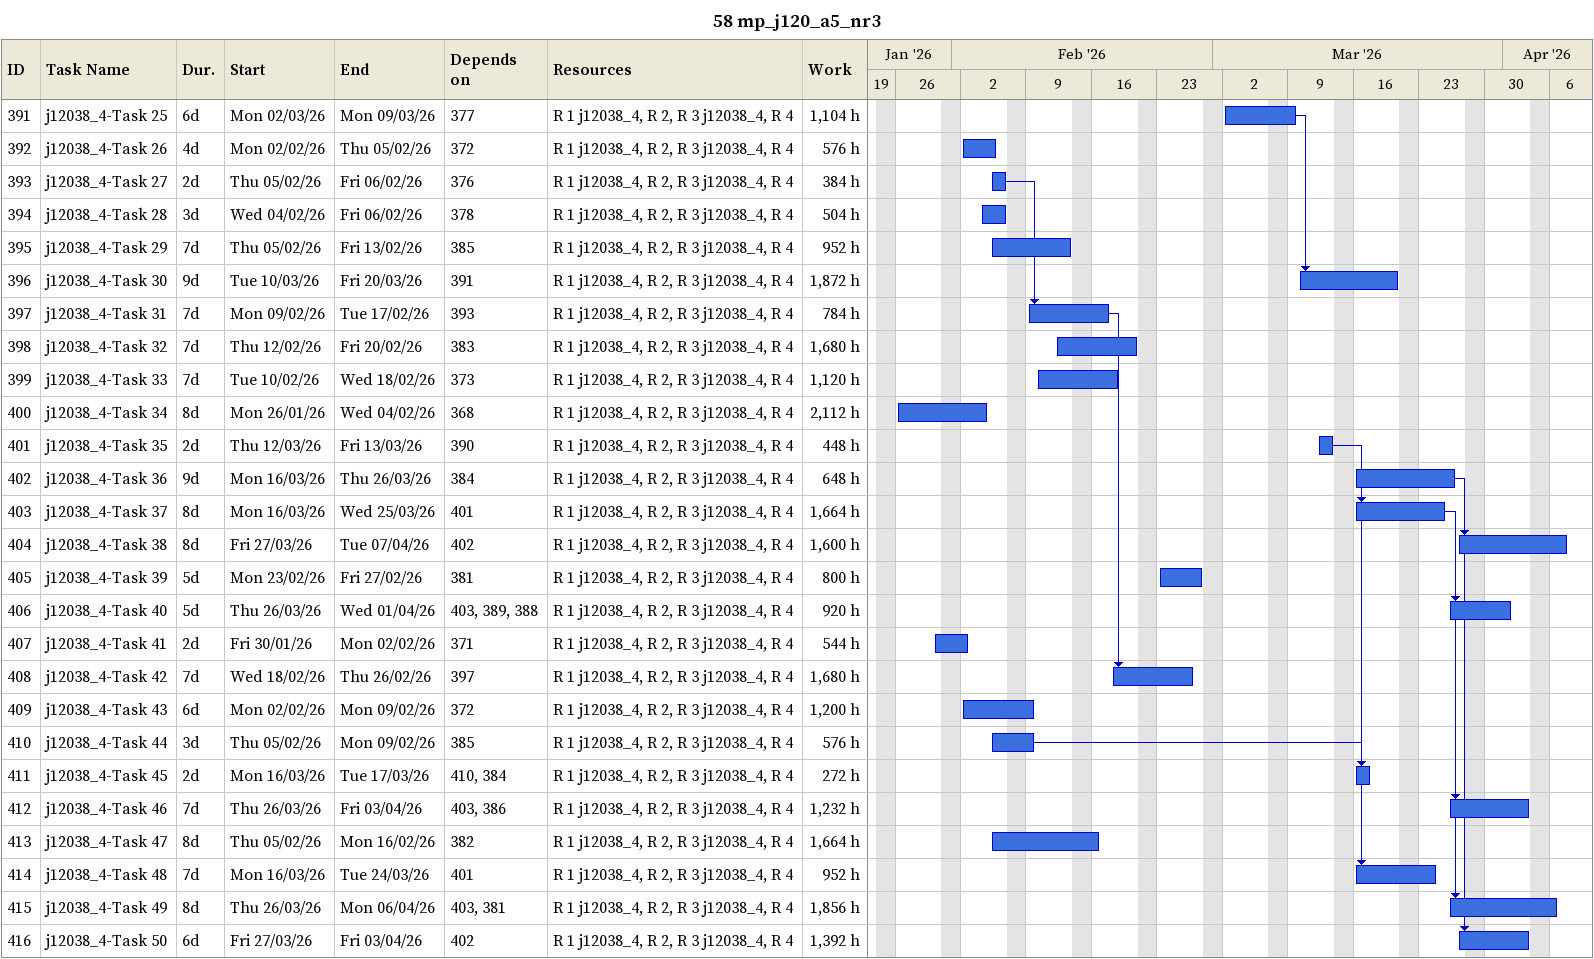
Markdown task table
58 mp_j120_a5_nr3

| ID | Task | Duration | Start | Finish | Predecessors | Resources | Work (h) |
|---|---|---|---|---|---|---|---|
| 391 | j12038_4-Task 25 | 6d | 2026-03-02 | 2026-03-09 | 377 | R 1 j12038_4, R 2, R 3 j12038_4, R 4 | 1104 |
| 392 | j12038_4-Task 26 | 4d | 2026-02-02 | 2026-02-05 | 372 | R 1 j12038_4, R 2, R 3 j12038_4, R 4 | 576 |
| 393 | j12038_4-Task 27 | 2d | 2026-02-05 | 2026-02-06 | 376 | R 1 j12038_4, R 2, R 3 j12038_4, R 4 | 384 |
| 394 | j12038_4-Task 28 | 3d | 2026-02-04 | 2026-02-06 | 378 | R 1 j12038_4, R 2, R 3 j12038_4, R 4 | 504 |
| 395 | j12038_4-Task 29 | 7d | 2026-02-05 | 2026-02-13 | 385 | R 1 j12038_4, R 2, R 3 j12038_4, R 4 | 952 |
| 396 | j12038_4-Task 30 | 9d | 2026-03-10 | 2026-03-20 | 391 | R 1 j12038_4, R 2, R 3 j12038_4, R 4 | 1872 |
| 397 | j12038_4-Task 31 | 7d | 2026-02-09 | 2026-02-17 | 393 | R 1 j12038_4, R 2, R 3 j12038_4, R 4 | 784 |
| 398 | j12038_4-Task 32 | 7d | 2026-02-12 | 2026-02-20 | 383 | R 1 j12038_4, R 2, R 3 j12038_4, R 4 | 1680 |
| 399 | j12038_4-Task 33 | 7d | 2026-02-10 | 2026-02-18 | 373 | R 1 j12038_4, R 2, R 3 j12038_4, R 4 | 1120 |
| 400 | j12038_4-Task 34 | 8d | 2026-01-26 | 2026-02-04 | 368 | R 1 j12038_4, R 2, R 3 j12038_4, R 4 | 2112 |
| 401 | j12038_4-Task 35 | 2d | 2026-03-12 | 2026-03-13 | 390 | R 1 j12038_4, R 2, R 3 j12038_4, R 4 | 448 |
| 402 | j12038_4-Task 36 | 9d | 2026-03-16 | 2026-03-26 | 384 | R 1 j12038_4, R 2, R 3 j12038_4, R 4 | 648 |
| 403 | j12038_4-Task 37 | 8d | 2026-03-16 | 2026-03-25 | 401 | R 1 j12038_4, R 2, R 3 j12038_4, R 4 | 1664 |
| 404 | j12038_4-Task 38 | 8d | 2026-03-27 | 2026-04-07 | 402 | R 1 j12038_4, R 2, R 3 j12038_4, R 4 | 1600 |
| 405 | j12038_4-Task 39 | 5d | 2026-02-23 | 2026-02-27 | 381 | R 1 j12038_4, R 2, R 3 j12038_4, R 4 | 800 |
| 406 | j12038_4-Task 40 | 5d | 2026-03-26 | 2026-04-01 | 403, 389, 388 | R 1 j12038_4, R 2, R 3 j12038_4, R 4 | 920 |
| 407 | j12038_4-Task 41 | 2d | 2026-01-30 | 2026-02-02 | 371 | R 1 j12038_4, R 2, R 3 j12038_4, R 4 | 544 |
| 408 | j12038_4-Task 42 | 7d | 2026-02-18 | 2026-02-26 | 397 | R 1 j12038_4, R 2, R 3 j12038_4, R 4 | 1680 |
| 409 | j12038_4-Task 43 | 6d | 2026-02-02 | 2026-02-09 | 372 | R 1 j12038_4, R 2, R 3 j12038_4, R 4 | 1200 |
| 410 | j12038_4-Task 44 | 3d | 2026-02-05 | 2026-02-09 | 385 | R 1 j12038_4, R 2, R 3 j12038_4, R 4 | 576 |
| 411 | j12038_4-Task 45 | 2d | 2026-03-16 | 2026-03-17 | 410, 384 | R 1 j12038_4, R 2, R 3 j12038_4, R 4 | 272 |
| 412 | j12038_4-Task 46 | 7d | 2026-03-26 | 2026-04-03 | 403, 386 | R 1 j12038_4, R 2, R 3 j12038_4, R 4 | 1232 |
| 413 | j12038_4-Task 47 | 8d | 2026-02-05 | 2026-02-16 | 382 | R 1 j12038_4, R 2, R 3 j12038_4, R 4 | 1664 |
| 414 | j12038_4-Task 48 | 7d | 2026-03-16 | 2026-03-24 | 401 | R 1 j12038_4, R 2, R 3 j12038_4, R 4 | 952 |
| 415 | j12038_4-Task 49 | 8d | 2026-03-26 | 2026-04-06 | 403, 381 | R 1 j12038_4, R 2, R 3 j12038_4, R 4 | 1856 |
| 416 | j12038_4-Task 50 | 6d | 2026-03-27 | 2026-04-03 | 402 | R 1 j12038_4, R 2, R 3 j12038_4, R 4 | 1392 |
